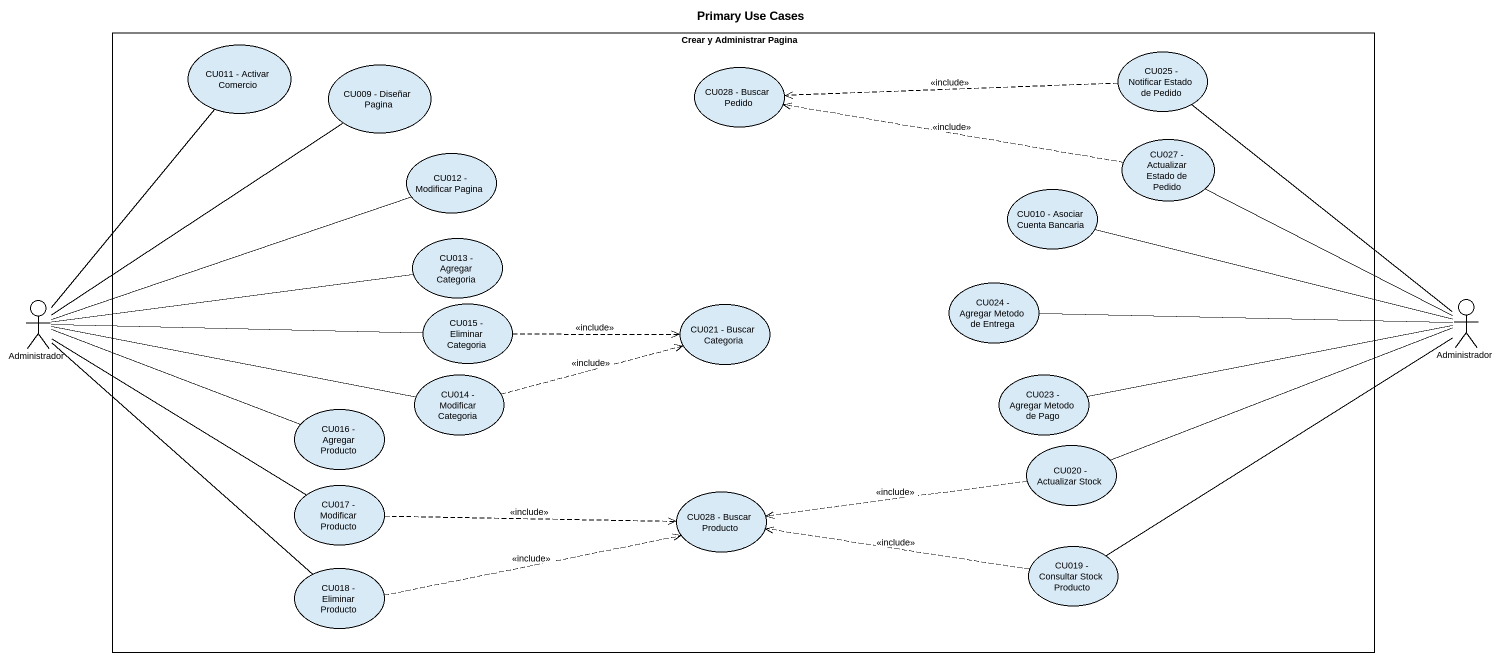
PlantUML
@startuml
title Primary Use Cases
rectangle "Crear y Administrar Pagina" as Crear_y_Administrar_Pagina {
  usecase "CU011 - Activar Comercio" as CU011_Activar_Comercio
  usecase "CU009 - Diseñar Pagina" as CU009_Diseñar_Pagina
  usecase "CU028 - Buscar Pedido" as CU028_Buscar_Pedido
  usecase "CU025 - Notificar Estado de Pedido" as CU025_Notificar_Estado_de
  usecase "CU012 - Modificar Pagina" as CU012_Modificar_Pagina
  usecase "CU027 - Actualizar Estado de Pedido" as CU027_Actualizar_Estado_de
  usecase "CU010 - Asociar Cuenta Bancaria" as CU010_Asociar_Cuenta
  usecase "CU013 - Agregar Categoria" as CU013_Agregar_Categoria
  usecase "CU015 - Eliminar Categoria" as CU015_Eliminar_Categoria
  usecase "CU021 - Buscar Categoria" as CU021_Buscar_Categoria
  usecase "CU024 - Agregar Metodo de Entrega" as CU024_Agregar_Metodo_de
  usecase "CU014 - Modificar Categoria" as CU014_Modificar_Categoria
  usecase "CU023 - Agregar Metodo de Pago" as CU023_Agregar_Metodo_de_Pago
  usecase "CU016 - Agregar Producto" as CU016_Agregar_Producto
  usecase "CU020 - Actualizar Stock" as CU020_Actualizar_Stock
  usecase "CU017 - Modificar Producto" as CU017_Modificar_Producto
  usecase "CU028 - Buscar Producto" as CU028_Buscar_Producto
  usecase "CU019 - Consultar Stock Producto" as CU019_Consultar_Stock
  usecase "CU018 - Eliminar Producto" as CU018_Eliminar_Producto
}
actor Administrador
actor "Administrador" as Administrador_2
CU025_Notificar_Estado_de .left.> CU028_Buscar_Pedido : <<include>>
CU027_Actualizar_Estado_de .left.> CU028_Buscar_Pedido : <<include>>
Administrador -up- CU011_Activar_Comercio
Administrador -up- CU009_Diseñar_Pagina
Administrador -right- CU012_Modificar_Pagina
Administrador -right- CU013_Agregar_Categoria
Administrador -right- CU015_Eliminar_Categoria
Administrador -right- CU014_Modificar_Categoria
Administrador -right- CU016_Agregar_Producto
Administrador -right- CU017_Modificar_Producto
Administrador -- CU018_Eliminar_Producto
CU015_Eliminar_Categoria .right.> CU021_Buscar_Categoria : <<include>>
Administrador_2 -up- CU025_Notificar_Estado_de
Administrador_2 -left- CU027_Actualizar_Estado_de
Administrador_2 -left- CU010_Asociar_Cuenta
Administrador_2 -left- CU024_Agregar_Metodo_de
Administrador_2 -left- CU023_Agregar_Metodo_de_Pago
Administrador_2 -left- CU020_Actualizar_Stock
Administrador_2 -- CU019_Consultar_Stock
CU014_Modificar_Categoria .right.> CU021_Buscar_Categoria : <<include>>
CU020_Actualizar_Stock .left.> CU028_Buscar_Producto : <<include>>
CU017_Modificar_Producto .right.> CU028_Buscar_Producto : <<include>>
CU019_Consultar_Stock .left.> CU028_Buscar_Producto : <<include>>
CU018_Eliminar_Producto .right.> CU028_Buscar_Producto : <<include>>
@enduml
